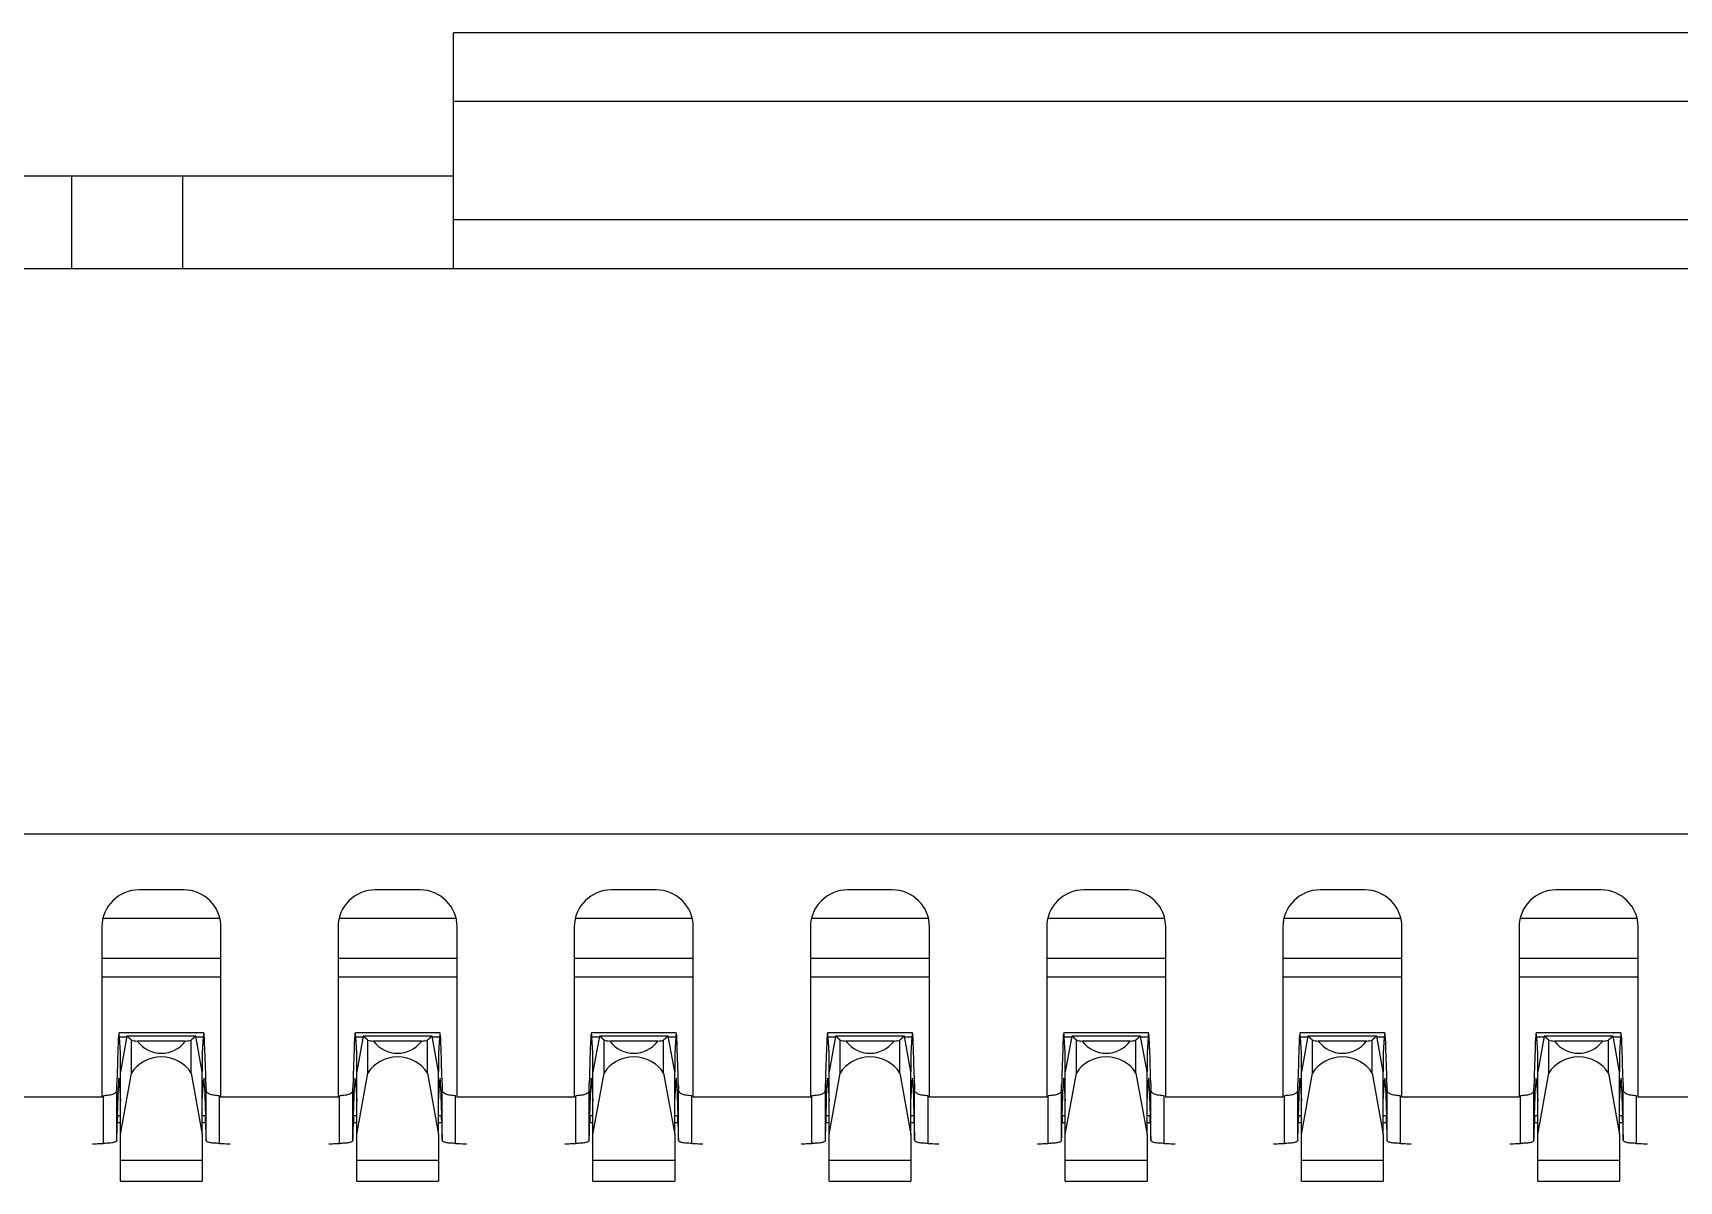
# Model space of a CAD drawing. Header units: millimetres. Extents: x 43 to 185, y 87 to 254.
# Drawn here: x 71.212 to 75.637, y 169.985 to 173.072 of the extents above; entities that cross this region are included whole.
import ezdxf

# ---------------------------------------------------------------- set-up
doc = ezdxf.new("R2010")
doc.units = ezdxf.units.MM

msp = doc.modelspace()

# ---------------------------------------------------------------- linework, layer by layer
at = {"color": 7, "linetype": 'Continuous', "lineweight": 25}
for p, q in [((78.5869, 173.072), (72.3419, 173.072)), ((72.3419, 172.8879), (72.3419, 173.072)), ((78.5869, 172.8879), (72.3419, 172.8879)), ((72.3419, 172.5696), (72.3419, 172.8879)), ((68.485, 172.6879), (71.3159, 172.6879)), ((71.3159, 172.4379), (71.3159, 172.6879)), ((71.3159, 172.6879), (71.6148, 172.6879)), ((71.6148, 172.4379), (71.6148, 172.6879)), ((71.6148, 172.6879), (72.3419, 172.6879)), ((78.5869, 172.5696), (72.3419, 172.5696)), ((72.3419, 172.4379), (72.3419, 172.5696)), ((71.3159, 172.4379), (68.485, 172.4379)), ((71.6148, 172.4379), (71.3159, 172.4379)), ((72.3419, 172.4379), (71.6148, 172.4379)), ((78.5869, 172.4379), (72.3419, 172.4379)), ((76.5503, 170.9179), (67.0474, 170.9179)), ((71.6169, 170.7679), (71.4969, 170.7679)), ((72.2519, 170.7679), (72.1319, 170.7679)), ((72.8869, 170.7679), (72.7669, 170.7679)), ((73.5219, 170.7679), (73.4019, 170.7679)), ((74.1569, 170.7679), (74.0369, 170.7679)), ((74.7919, 170.7679), (74.6719, 170.7679)), ((75.4269, 170.7679), (75.3069, 170.7679)), ((71.3998, 170.6916), (71.7141, 170.6916)), ((72.0348, 170.6916), (72.3491, 170.6916)), ((72.6698, 170.6916), (72.9841, 170.6916)), ((73.3048, 170.6916), (73.6191, 170.6916)), ((73.9398, 170.6916), (74.2541, 170.6916)), ((74.5748, 170.6916), (74.8891, 170.6916)), ((75.2098, 170.6916), (75.5241, 170.6916)), ((71.3969, 170.6679), (71.3969, 170.2109)), ((71.7169, 170.2109), (71.7169, 170.6679)), ((72.0319, 170.6679), (72.0319, 170.2109)), ((72.3519, 170.2109), (72.3519, 170.6679)), ((72.6669, 170.6679), (72.6669, 170.2109)), ((72.9869, 170.2109), (72.9869, 170.6679)), ((73.3019, 170.6679), (73.3019, 170.2109)), ((73.6219, 170.2109), (73.6219, 170.6679)), ((73.9369, 170.6679), (73.9369, 170.2109)), ((74.2569, 170.2109), (74.2569, 170.6679)), ((74.5719, 170.6679), (74.5719, 170.2109)), ((74.8919, 170.2109), (74.8919, 170.6679)), ((75.2069, 170.6679), (75.2069, 170.2109)), ((75.5269, 170.2109), (75.5269, 170.6679)), ((71.3969, 170.5841), (71.7169, 170.5841)), ((72.0319, 170.5841), (72.3519, 170.5841)), ((72.6669, 170.5841), (72.9869, 170.5841)), ((73.3019, 170.5841), (73.6219, 170.5841)), ((73.9369, 170.5841), (74.2569, 170.5841)), ((74.5719, 170.5841), (74.8919, 170.5841)), ((75.2069, 170.5841), (75.5269, 170.5841)), ((71.7169, 170.5335), (71.3969, 170.5335)), ((72.3519, 170.5335), (72.0319, 170.5335)), ((72.9869, 170.5335), (72.6669, 170.5335)), ((73.6219, 170.5335), (73.3019, 170.5335)), ((74.2569, 170.5335), (73.9369, 170.5335)), ((74.8919, 170.5335), (74.5719, 170.5335)), ((75.5269, 170.5335), (75.2069, 170.5335)), ((71.671, 170.3831), (71.4428, 170.3831)), ((72.306, 170.3831), (72.0778, 170.3831)), ((72.941, 170.3831), (72.7128, 170.3831)), ((73.576, 170.3831), (73.3478, 170.3831)), ((74.211, 170.3831), (73.9828, 170.3831)), ((74.846, 170.3831), (74.6178, 170.3831)), ((75.481, 170.3831), (75.2528, 170.3831)), ((71.44, 170.3415), (71.4377, 170.27)), ((71.4469, 170.33), (71.4443, 170.3715)), ((71.4639, 170.3715), (71.4443, 170.3715)), ((71.4643, 170.3741), (71.4469, 170.2783)), ((71.4769, 170.3637), (71.4643, 170.3741)), ((71.6495, 170.3741), (71.4643, 170.3741)), ((71.4769, 170.2751), (71.4769, 170.3637)), ((71.6217, 170.3609), (71.4921, 170.3609)), ((71.6495, 170.3741), (71.6369, 170.3637)), ((71.6369, 170.2751), (71.6369, 170.3637)), ((71.6669, 170.2783), (71.6495, 170.3741)), ((71.6695, 170.3715), (71.65, 170.3715)), ((71.6695, 170.3715), (71.6669, 170.33)), ((71.6761, 170.27), (71.6738, 170.3415)), ((72.075, 170.3415), (72.0727, 170.27)), ((72.0819, 170.33), (72.0793, 170.3715)), ((72.0989, 170.3715), (72.0793, 170.3715)), ((72.0993, 170.3741), (72.0819, 170.2783)), ((72.1119, 170.3637), (72.0993, 170.3741)), ((72.2845, 170.3741), (72.0993, 170.3741)), ((72.1119, 170.2751), (72.1119, 170.3637)), ((72.2567, 170.3609), (72.1271, 170.3609)), ((72.2845, 170.3741), (72.2719, 170.3637)), ((72.2719, 170.2751), (72.2719, 170.3637)), ((72.3019, 170.2783), (72.2845, 170.3741)), ((72.3045, 170.3715), (72.285, 170.3715)), ((72.3045, 170.3715), (72.3019, 170.33)), ((72.3111, 170.27), (72.3088, 170.3415)), ((72.71, 170.3415), (72.7077, 170.27)), ((72.7169, 170.33), (72.7143, 170.3715)), ((72.7339, 170.3715), (72.7143, 170.3715)), ((72.7343, 170.3741), (72.7169, 170.2783)), ((72.7469, 170.3637), (72.7343, 170.3741)), ((72.9195, 170.3741), (72.7343, 170.3741)), ((72.7469, 170.2751), (72.7469, 170.3637)), ((72.8917, 170.3609), (72.7621, 170.3609)), ((72.9195, 170.3741), (72.9069, 170.3637)), ((72.9069, 170.2751), (72.9069, 170.3637)), ((72.9369, 170.2783), (72.9195, 170.3741)), ((72.9395, 170.3715), (72.92, 170.3715)), ((72.9395, 170.3715), (72.9369, 170.33)), ((72.9461, 170.27), (72.9438, 170.3415)), ((73.345, 170.3415), (73.3427, 170.27)), ((73.3519, 170.33), (73.3493, 170.3715)), ((73.3689, 170.3715), (73.3493, 170.3715)), ((73.3693, 170.3741), (73.3519, 170.2783)), ((73.3819, 170.3637), (73.3693, 170.3741)), ((73.5545, 170.3741), (73.3693, 170.3741)), ((73.3819, 170.2751), (73.3819, 170.3637)), ((73.5267, 170.3609), (73.3971, 170.3609)), ((73.5545, 170.3741), (73.5419, 170.3637)), ((73.5419, 170.2751), (73.5419, 170.3637)), ((73.5719, 170.2783), (73.5545, 170.3741)), ((73.5745, 170.3715), (73.555, 170.3715)), ((73.5745, 170.3715), (73.5719, 170.33)), ((73.5811, 170.27), (73.5788, 170.3415)), ((73.98, 170.3415), (73.9777, 170.27)), ((73.9869, 170.33), (73.9843, 170.3715)), ((74.0039, 170.3715), (73.9843, 170.3715)), ((74.0043, 170.3741), (73.9869, 170.2783)), ((74.0169, 170.3637), (74.0043, 170.3741)), ((74.1895, 170.3741), (74.0043, 170.3741)), ((74.0169, 170.2751), (74.0169, 170.3637)), ((74.1617, 170.3609), (74.0321, 170.3609)), ((74.1895, 170.3741), (74.1769, 170.3637)), ((74.1769, 170.2751), (74.1769, 170.3637)), ((74.2069, 170.2783), (74.1895, 170.3741)), ((74.2095, 170.3715), (74.19, 170.3715)), ((74.2095, 170.3715), (74.2069, 170.33)), ((74.2161, 170.27), (74.2138, 170.3415)), ((74.615, 170.3415), (74.6127, 170.27)), ((74.6219, 170.33), (74.6193, 170.3715)), ((74.6389, 170.3715), (74.6193, 170.3715)), ((74.6393, 170.3741), (74.6219, 170.2783)), ((74.6519, 170.3637), (74.6393, 170.3741)), ((74.8245, 170.3741), (74.6393, 170.3741)), ((74.6519, 170.2751), (74.6519, 170.3637)), ((74.7967, 170.3609), (74.6671, 170.3609)), ((74.8245, 170.3741), (74.8119, 170.3637)), ((74.8119, 170.2751), (74.8119, 170.3637)), ((74.8419, 170.2783), (74.8245, 170.3741)), ((74.8445, 170.3715), (74.825, 170.3715)), ((74.8445, 170.3715), (74.8419, 170.33)), ((74.8511, 170.27), (74.8488, 170.3415)), ((75.25, 170.3415), (75.2477, 170.27)), ((75.2569, 170.33), (75.2543, 170.3715)), ((75.2739, 170.3715), (75.2543, 170.3715)), ((75.2743, 170.3741), (75.2569, 170.2783)), ((75.2869, 170.3637), (75.2743, 170.3741)), ((75.4595, 170.3741), (75.2743, 170.3741)), ((75.2869, 170.2751), (75.2869, 170.3637)), ((75.4317, 170.3609), (75.3021, 170.3609)), ((75.4595, 170.3741), (75.4469, 170.3637)), ((75.4469, 170.2751), (75.4469, 170.3637)), ((75.4769, 170.2783), (75.4595, 170.3741)), ((75.4795, 170.3715), (75.46, 170.3715)), ((75.4795, 170.3715), (75.4769, 170.33)), ((75.4861, 170.27), (75.4838, 170.3415)), ((71.4469, 170.2783), (71.4469, 170.33)), ((71.6669, 170.33), (71.6669, 170.2783)), ((72.0819, 170.2783), (72.0819, 170.33)), ((72.3019, 170.33), (72.3019, 170.2783)), ((72.7169, 170.2783), (72.7169, 170.33)), ((72.9369, 170.33), (72.9369, 170.2783)), ((73.3519, 170.2783), (73.3519, 170.33)), ((73.5719, 170.33), (73.5719, 170.2783)), ((73.9869, 170.2783), (73.9869, 170.33)), ((74.2069, 170.33), (74.2069, 170.2783)), ((74.6219, 170.2783), (74.6219, 170.33)), ((74.8419, 170.33), (74.8419, 170.2783)), ((75.2569, 170.2783), (75.2569, 170.33)), ((75.4769, 170.33), (75.4769, 170.2783)), ((71.4434, 170.256), (71.4469, 170.2)), ((71.4469, 170.1101), (71.4469, 170.2783)), ((71.4469, 170.1101), (71.4769, 170.2751)), ((71.6369, 170.2751), (71.6669, 170.1101)), ((71.6669, 170.1101), (71.6669, 170.2783)), ((71.6669, 170.2), (71.6705, 170.256)), ((72.0784, 170.256), (72.0819, 170.2)), ((72.0819, 170.1101), (72.0819, 170.2783)), ((72.0819, 170.1101), (72.1119, 170.2751)), ((72.2719, 170.2751), (72.3019, 170.1101)), ((72.3019, 170.1101), (72.3019, 170.2783)), ((72.3019, 170.2), (72.3055, 170.256)), ((72.7134, 170.256), (72.7169, 170.2)), ((72.7169, 170.1101), (72.7169, 170.2783)), ((72.7169, 170.1101), (72.7469, 170.2751)), ((72.9069, 170.2751), (72.9369, 170.1101)), ((72.9369, 170.1101), (72.9369, 170.2783)), ((72.9369, 170.2), (72.9405, 170.256)), ((73.3484, 170.256), (73.3519, 170.2)), ((73.3519, 170.1101), (73.3519, 170.2783)), ((73.3519, 170.1101), (73.3819, 170.2751)), ((73.5419, 170.2751), (73.5719, 170.1101)), ((73.5719, 170.1101), (73.5719, 170.2783)), ((73.5719, 170.2), (73.5755, 170.256)), ((73.9834, 170.256), (73.9869, 170.2)), ((73.9869, 170.1101), (73.9869, 170.2783)), ((73.9869, 170.1101), (74.0169, 170.2751)), ((74.1769, 170.2751), (74.2069, 170.1101)), ((74.2069, 170.1101), (74.2069, 170.2783)), ((74.2069, 170.2), (74.2105, 170.256)), ((74.6184, 170.256), (74.6219, 170.2)), ((74.6219, 170.1101), (74.6219, 170.2783)), ((74.6219, 170.1101), (74.6519, 170.2751)), ((74.8119, 170.2751), (74.8419, 170.1101)), ((74.8419, 170.1101), (74.8419, 170.2783)), ((74.8419, 170.2), (74.8455, 170.256)), ((75.2534, 170.256), (75.2569, 170.2)), ((75.2569, 170.1101), (75.2569, 170.2783)), ((75.2569, 170.1101), (75.2869, 170.2751)), ((75.4469, 170.2751), (75.4769, 170.1101)), ((75.4769, 170.1101), (75.4769, 170.2783)), ((75.4769, 170.2), (75.4805, 170.256)), ((71.3969, 170.2109), (71.0819, 170.2109)), ((71.4009, 170.0861), (71.4009, 170.2142)), ((71.4369, 170.0948), (71.4369, 170.231)), ((71.4387, 170.1603), (71.4412, 170.241)), ((71.4443, 170.241), (71.4412, 170.241)), ((71.6726, 170.241), (71.6695, 170.241)), ((71.6726, 170.241), (71.6752, 170.1603)), ((71.6769, 170.0948), (71.6769, 170.231)), ((71.7129, 170.0861), (71.7129, 170.2142)), ((72.0319, 170.2109), (71.7169, 170.2109)), ((72.0359, 170.0861), (72.0359, 170.2142)), ((72.0719, 170.0948), (72.0719, 170.231)), ((72.0737, 170.1603), (72.0762, 170.241)), ((72.0793, 170.241), (72.0762, 170.241)), ((72.3076, 170.241), (72.3045, 170.241)), ((72.3076, 170.241), (72.3102, 170.1603)), ((72.3119, 170.0948), (72.3119, 170.231)), ((72.3479, 170.0861), (72.3479, 170.2142)), ((72.6669, 170.2109), (72.3519, 170.2109)), ((72.6709, 170.0861), (72.6709, 170.2142)), ((72.7069, 170.0948), (72.7069, 170.231)), ((72.7087, 170.1603), (72.7112, 170.241)), ((72.7143, 170.241), (72.7112, 170.241)), ((72.9426, 170.241), (72.9395, 170.241)), ((72.9426, 170.241), (72.9452, 170.1603)), ((72.9469, 170.0948), (72.9469, 170.231)), ((72.9829, 170.0861), (72.9829, 170.2142)), ((73.3019, 170.2109), (72.9869, 170.2109)), ((73.3059, 170.0861), (73.3059, 170.2142)), ((73.3419, 170.0948), (73.3419, 170.231)), ((73.3437, 170.1603), (73.3462, 170.241)), ((73.3493, 170.241), (73.3462, 170.241)), ((73.5776, 170.241), (73.5745, 170.241)), ((73.5776, 170.241), (73.5802, 170.1603)), ((73.5819, 170.0948), (73.5819, 170.231)), ((73.6179, 170.0861), (73.6179, 170.2142)), ((73.9369, 170.2109), (73.6219, 170.2109)), ((73.9409, 170.0861), (73.9409, 170.2142)), ((73.9769, 170.0948), (73.9769, 170.231)), ((73.9787, 170.1603), (73.9812, 170.241)), ((73.9843, 170.241), (73.9812, 170.241)), ((74.2126, 170.241), (74.2095, 170.241)), ((74.2126, 170.241), (74.2152, 170.1603)), ((74.2169, 170.0948), (74.2169, 170.231)), ((74.2529, 170.0861), (74.2529, 170.2142)), ((74.5719, 170.2109), (74.2569, 170.2109)), ((74.5759, 170.0861), (74.5759, 170.2142)), ((74.6119, 170.0948), (74.6119, 170.231)), ((74.6137, 170.1603), (74.6162, 170.241)), ((74.6193, 170.241), (74.6162, 170.241)), ((74.8476, 170.241), (74.8445, 170.241)), ((74.8476, 170.241), (74.8502, 170.1603)), ((74.8519, 170.0948), (74.8519, 170.231)), ((74.8879, 170.0861), (74.8879, 170.2142)), ((75.2069, 170.2109), (74.8919, 170.2109)), ((75.2109, 170.0861), (75.2109, 170.2142)), ((75.2469, 170.0948), (75.2469, 170.231)), ((75.2487, 170.1603), (75.2512, 170.241)), ((75.2543, 170.241), (75.2512, 170.241)), ((75.4826, 170.241), (75.4795, 170.241)), ((75.4826, 170.241), (75.4852, 170.1603)), ((75.4869, 170.0948), (75.4869, 170.231)), ((75.5229, 170.0861), (75.5229, 170.2142)), ((75.8419, 170.2109), (75.5269, 170.2109)), ((71.4469, 170.1603), (71.4387, 170.1603)), ((71.6752, 170.1603), (71.6669, 170.1603)), ((72.0819, 170.1603), (72.0737, 170.1603)), ((72.3102, 170.1603), (72.3019, 170.1603)), ((72.7169, 170.1603), (72.7087, 170.1603)), ((72.9452, 170.1603), (72.9369, 170.1603)), ((73.3519, 170.1603), (73.3437, 170.1603)), ((73.5802, 170.1603), (73.5719, 170.1603)), ((73.9869, 170.1603), (73.9787, 170.1603)), ((74.2152, 170.1603), (74.2069, 170.1603)), ((74.6219, 170.1603), (74.6137, 170.1603)), ((74.8502, 170.1603), (74.8419, 170.1603)), ((75.2569, 170.1603), (75.2487, 170.1603)), ((75.4852, 170.1603), (75.4769, 170.1603)), ((71.4469, 170.1419), (71.4382, 170.1419)), ((71.6756, 170.1419), (71.6669, 170.1419)), ((72.0819, 170.1419), (72.0732, 170.1419)), ((72.3106, 170.1419), (72.3019, 170.1419)), ((72.7169, 170.1419), (72.7082, 170.1419)), ((72.9456, 170.1419), (72.9369, 170.1419)), ((73.3519, 170.1419), (73.3432, 170.1419)), ((73.5806, 170.1419), (73.5719, 170.1419)), ((73.9869, 170.1419), (73.9782, 170.1419)), ((74.2156, 170.1419), (74.2069, 170.1419)), ((74.6219, 170.1419), (74.6132, 170.1419)), ((74.8506, 170.1419), (74.8419, 170.1419)), ((75.2569, 170.1419), (75.2482, 170.1419)), ((75.4856, 170.1419), (75.4769, 170.1419)), ((71.4469, 170.0398), (71.4469, 170.1101)), ((71.6669, 170.1101), (71.6669, 170.0398)), ((72.0819, 170.0398), (72.0819, 170.1101)), ((72.3019, 170.1101), (72.3019, 170.0398)), ((72.7169, 170.0398), (72.7169, 170.1101)), ((72.9369, 170.1101), (72.9369, 170.0398)), ((73.3519, 170.0398), (73.3519, 170.1101)), ((73.5719, 170.1101), (73.5719, 170.0398)), ((73.9869, 170.0398), (73.9869, 170.1101)), ((74.2069, 170.1101), (74.2069, 170.0398)), ((74.6219, 170.0398), (74.6219, 170.1101)), ((74.8419, 170.1101), (74.8419, 170.0398)), ((75.2569, 170.0398), (75.2569, 170.1101)), ((75.4769, 170.1101), (75.4769, 170.0398)), ((71.6669, 170.0398), (71.4469, 170.0398)), ((71.4469, 169.9849), (71.4469, 170.0398)), ((71.6669, 170.0398), (71.6669, 169.9849)), ((72.3019, 170.0398), (72.0819, 170.0398)), ((72.0819, 169.9849), (72.0819, 170.0398)), ((72.3019, 170.0398), (72.3019, 169.9849)), ((72.9369, 170.0398), (72.7169, 170.0398)), ((72.7169, 169.9849), (72.7169, 170.0398)), ((72.9369, 170.0398), (72.9369, 169.9849)), ((73.5719, 170.0398), (73.3519, 170.0398)), ((73.3519, 169.9849), (73.3519, 170.0398)), ((73.5719, 170.0398), (73.5719, 169.9849)), ((74.2069, 170.0398), (73.9869, 170.0398)), ((73.9869, 169.9849), (73.9869, 170.0398)), ((74.2069, 170.0398), (74.2069, 169.9849)), ((74.8419, 170.0398), (74.6219, 170.0398)), ((74.6219, 169.9849), (74.6219, 170.0398)), ((74.8419, 170.0398), (74.8419, 169.9849)), ((75.4769, 170.0398), (75.2569, 170.0398)), ((75.2569, 169.9849), (75.2569, 170.0398)), ((75.4769, 170.0398), (75.4769, 169.9849)), ((71.4469, 169.9849), (71.6669, 169.9849)), ((72.0819, 169.9849), (72.3019, 169.9849)), ((72.7169, 169.9849), (72.9369, 169.9849)), ((73.3519, 169.9849), (73.5719, 169.9849)), ((73.9869, 169.9849), (74.2069, 169.9849)), ((74.6219, 169.9849), (74.8419, 169.9849)), ((75.2569, 169.9849), (75.4769, 169.9849))]:
    msp.add_line(p, q, dxfattribs=at)
for centre, start, end in [((71.4969, 170.6679), 90, 180), ((71.6169, 170.6679), 0, 90), ((72.1319, 170.6679), 90, 180), ((72.2519, 170.6679), 0, 90), ((72.7669, 170.6679), 90, 180), ((72.8869, 170.6679), 0, 90), ((73.4019, 170.6679), 90, 180), ((73.5219, 170.6679), 0, 90), ((74.0369, 170.6679), 90, 180), ((74.1569, 170.6679), 0, 90), ((74.6719, 170.6679), 90, 180), ((74.7919, 170.6679), 0, 90), ((75.3069, 170.6679), 90, 180), ((75.4269, 170.6679), 0, 90)]:
    msp.add_arc(centre, 0.1, start, end, dxfattribs=at)
for centre, major_axis, ratio, start_param, end_param in [((71.4428, 169.8831), (0, 0.5), 0.013889, 6.067499, 6.694109), ((71.671, 169.8831), (0, 0.5), 0.013889, 5.872262, 6.498872), ((72.0778, 169.8831), (0, 0.5), 0.013889, 6.067499, 6.694109), ((72.306, 169.8831), (0, 0.5), 0.013889, 5.872262, 6.498872), ((72.7128, 169.8831), (0, 0.5), 0.013889, 6.067499, 6.694109), ((72.941, 169.8831), (0, 0.5), 0.013889, 5.872262, 6.498872), ((73.3478, 169.8831), (0, 0.5), 0.013889, 6.067499, 6.694109), ((73.576, 169.8831), (0, 0.5), 0.013889, 5.872262, 6.498872), ((73.9828, 169.8831), (0, 0.5), 0.013889, 6.067499, 6.694109), ((74.211, 169.8831), (0, 0.5), 0.013889, 5.872262, 6.498872), ((74.6178, 169.8831), (0, 0.5), 0.013889, 6.067499, 6.694109), ((74.846, 169.8831), (0, 0.5), 0.013889, 5.872262, 6.498872), ((75.2528, 169.8831), (0, 0.5), 0.013889, 6.067499, 6.694109), ((75.481, 169.8831), (0, 0.5), 0.013889, 5.872262, 6.498872), ((71.5569, 170.3688), (0.089, 0), 0.12963, 3.59519, 3.896736), ((71.5569, 170.4311), (0, 0.1025), 0.868421, 2.32594, 3.957245), ((71.5569, 170.3688), (0.089, 0), 0.12963, 5.528042, 5.829588), ((72.1919, 170.3688), (0.089, 0), 0.12963, 3.59519, 3.896736), ((72.1919, 170.4311), (0, 0.1025), 0.868421, 2.32594, 3.957245), ((72.1919, 170.3688), (0.089, 0), 0.12963, 5.528042, 5.829588), ((72.8269, 170.3688), (0.089, 0), 0.12963, 3.59519, 3.896736), ((72.8269, 170.4311), (0, 0.1025), 0.868421, 2.32594, 3.957245), ((72.8269, 170.3688), (0.089, 0), 0.12963, 5.528042, 5.829588), ((73.4619, 170.3688), (0.089, 0), 0.12963, 3.59519, 3.896736), ((73.4619, 170.4311), (0, 0.1025), 0.868421, 2.32594, 3.957245), ((73.4619, 170.3688), (0.089, 0), 0.12963, 5.528042, 5.829588), ((74.0969, 170.3688), (0.089, 0), 0.12963, 3.59519, 3.896736), ((74.0969, 170.4311), (0, 0.1025), 0.868421, 2.32594, 3.957245), ((74.0969, 170.3688), (0.089, 0), 0.12963, 5.528042, 5.829588), ((74.7319, 170.3688), (0.089, 0), 0.12963, 3.59519, 3.896736), ((74.7319, 170.4311), (0, 0.1025), 0.868421, 2.32594, 3.957245), ((74.7319, 170.3688), (0.089, 0), 0.12963, 5.528042, 5.829588), ((75.3669, 170.3688), (0.089, 0), 0.12963, 3.59519, 3.896736), ((75.3669, 170.4311), (0, 0.1025), 0.868421, 2.32594, 3.957245), ((75.3669, 170.3688), (0.089, 0), 0.12963, 5.528042, 5.829588), ((71.5569, 170.2413), (0.089, 0), 0.868421, 0.453598, 2.687995), ((72.1919, 170.2413), (0.089, 0), 0.868421, 0.453598, 2.687995), ((72.8269, 170.2413), (0.089, 0), 0.868421, 0.453598, 2.687995), ((73.4619, 170.2413), (0.089, 0), 0.868421, 0.453598, 2.687995), ((74.0969, 170.2413), (0.089, 0), 0.868421, 0.453598, 2.687995), ((74.7319, 170.2413), (0.089, 0), 0.868421, 0.453598, 2.687995), ((75.3669, 170.2413), (0.089, 0), 0.868421, 0.453598, 2.687995), ((71.4386, 170.1325), (0, 0.15), 0.013889, 0.410924, 0.700461), ((71.4426, 170.0118), (0, 0.25), 0.013889, 6.067499, 6.694109), ((71.6712, 170.0118), (0, 0.25), 0.013889, 5.872262, 6.498872), ((71.6753, 170.1325), (0, 0.15), 0.013889, 5.582724, 5.872262), ((72.0736, 170.1325), (0, 0.15), 0.013889, 0.410924, 0.700461), ((72.0776, 170.0118), (0, 0.25), 0.013889, 6.067499, 6.694109), ((72.3062, 170.0118), (0, 0.25), 0.013889, 5.872262, 6.498872), ((72.3103, 170.1325), (0, 0.15), 0.013889, 5.582724, 5.872262), ((72.7086, 170.1325), (0, 0.15), 0.013889, 0.410924, 0.700461), ((72.7126, 170.0118), (0, 0.25), 0.013889, 6.067499, 6.694109), ((72.9412, 170.0118), (0, 0.25), 0.013889, 5.872262, 6.498872), ((72.9453, 170.1325), (0, 0.15), 0.013889, 5.582724, 5.872262), ((73.3436, 170.1325), (0, 0.15), 0.013889, 0.410924, 0.700461), ((73.3476, 170.0118), (0, 0.25), 0.013889, 6.067499, 6.694109), ((73.5762, 170.0118), (0, 0.25), 0.013889, 5.872262, 6.498872), ((73.5803, 170.1325), (0, 0.15), 0.013889, 5.582724, 5.872262), ((73.9786, 170.1325), (0, 0.15), 0.013889, 0.410924, 0.700461), ((73.9826, 170.0118), (0, 0.25), 0.013889, 6.067499, 6.694109), ((74.2112, 170.0118), (0, 0.25), 0.013889, 5.872262, 6.498872), ((74.2153, 170.1325), (0, 0.15), 0.013889, 5.582724, 5.872262), ((74.6136, 170.1325), (0, 0.15), 0.013889, 0.410924, 0.700461), ((74.6176, 170.0118), (0, 0.25), 0.013889, 6.067499, 6.694109), ((74.8462, 170.0118), (0, 0.25), 0.013889, 5.872262, 6.498872), ((74.8503, 170.1325), (0, 0.15), 0.013889, 5.582724, 5.872262), ((75.2486, 170.1325), (0, 0.15), 0.013889, 0.410924, 0.700461), ((75.2526, 170.0118), (0, 0.25), 0.013889, 6.067499, 6.694109), ((75.4812, 170.0118), (0, 0.25), 0.013889, 5.872262, 6.498872), ((75.4853, 170.1325), (0, 0.15), 0.013889, 5.582724, 5.872262), ((71.4359, 170.3619), (0, 0.15), 0.013889, 3.652197, 3.842054), ((71.6779, 170.3619), (0, 0.15), 0.013889, 2.441132, 2.630988), ((72.0709, 170.3619), (0, 0.15), 0.013889, 3.652197, 3.842054), ((72.3129, 170.3619), (0, 0.15), 0.013889, 2.441132, 2.630988), ((72.7059, 170.3619), (0, 0.15), 0.013889, 3.652197, 3.842054), ((72.9479, 170.3619), (0, 0.15), 0.013889, 2.441132, 2.630988), ((73.3409, 170.3619), (0, 0.15), 0.013889, 3.652197, 3.842054), ((73.5829, 170.3619), (0, 0.15), 0.013889, 2.441132, 2.630988), ((73.9759, 170.3619), (0, 0.15), 0.013889, 3.652197, 3.842054), ((74.2179, 170.3619), (0, 0.15), 0.013889, 2.441132, 2.630988), ((74.6109, 170.3619), (0, 0.15), 0.013889, 3.652197, 3.842054), ((74.8529, 170.3619), (0, 0.15), 0.013889, 2.441132, 2.630988), ((75.2459, 170.3619), (0, 0.15), 0.013889, 3.652197, 3.842054), ((75.4879, 170.3619), (0, 0.15), 0.013889, 2.441132, 2.630988), ((71.4395, 170.0228), (0, 0.15), 0.013889, 0.410924, 0.65336), ((71.6743, 170.0228), (0, 0.15), 0.013889, 5.629826, 5.872262), ((72.0745, 170.0228), (0, 0.15), 0.013889, 0.410924, 0.65336), ((72.3093, 170.0228), (0, 0.15), 0.013889, 5.629826, 5.872262), ((72.7095, 170.0228), (0, 0.15), 0.013889, 0.410924, 0.65336), ((72.9443, 170.0228), (0, 0.15), 0.013889, 5.629826, 5.872262), ((73.3445, 170.0228), (0, 0.15), 0.013889, 0.410924, 0.65336), ((73.5793, 170.0228), (0, 0.15), 0.013889, 5.629826, 5.872262), ((73.9795, 170.0228), (0, 0.15), 0.013889, 0.410924, 0.65336), ((74.2143, 170.0228), (0, 0.15), 0.013889, 5.629826, 5.872262), ((74.6145, 170.0228), (0, 0.15), 0.013889, 0.410924, 0.65336), ((74.8493, 170.0228), (0, 0.15), 0.013889, 5.629826, 5.872262), ((75.2495, 170.0228), (0, 0.15), 0.013889, 0.410924, 0.65336), ((75.4843, 170.0228), (0, 0.15), 0.013889, 5.629826, 5.872262), ((71.4359, 170.3619), (0, 0.277), 0.013889, 3.409425, 3.794952), ((71.6779, 170.3619), (0, 0.277), 0.013889, 2.488233, 2.873761), ((72.0709, 170.3619), (0, 0.277), 0.013889, 3.409425, 3.794952), ((72.3129, 170.3619), (0, 0.277), 0.013889, 2.488233, 2.873761), ((72.7059, 170.3619), (0, 0.277), 0.013889, 3.409425, 3.794952), ((72.9479, 170.3619), (0, 0.277), 0.013889, 2.488233, 2.873761), ((73.3409, 170.3619), (0, 0.277), 0.013889, 3.409425, 3.794952), ((73.5829, 170.3619), (0, 0.277), 0.013889, 2.488233, 2.873761), ((73.9759, 170.3619), (0, 0.277), 0.013889, 3.409425, 3.794952), ((74.2179, 170.3619), (0, 0.277), 0.013889, 2.488233, 2.873761), ((74.6109, 170.3619), (0, 0.277), 0.013889, 3.409425, 3.794952), ((74.8529, 170.3619), (0, 0.277), 0.013889, 2.488233, 2.873761), ((75.2459, 170.3619), (0, 0.277), 0.013889, 3.409425, 3.794952), ((75.4879, 170.3619), (0, 0.277), 0.013889, 2.488233, 2.873761)]:
    msp.add_ellipse(centre, major_axis=major_axis, ratio=ratio, start_param=start_param, end_param=end_param, dxfattribs=at)
for points, knots in [([(71.4369, 170.231), (71.4363, 170.2282), (71.4352, 170.2227), (71.4264, 170.2176), (71.4143, 170.2151), (71.405, 170.2144), (71.4009, 170.2142)], [0, 0, 0, 0, 0.274366, 0.549734, 0.803522, 1, 1, 1, 1]), ([(71.7129, 170.2142), (71.7078, 170.2145), (71.6975, 170.2153), (71.686, 170.2183), (71.6784, 170.2233), (71.6774, 170.2284), (71.6769, 170.231)], [0, 0, 0, 0, 0.247969, 0.495995, 0.742908, 1, 1, 1, 1]), ([(72.0719, 170.231), (72.0713, 170.2282), (72.0702, 170.2227), (72.0614, 170.2176), (72.0493, 170.2151), (72.04, 170.2144), (72.0359, 170.2142)], [0, 0, 0, 0, 0.274366, 0.549734, 0.803522, 1, 1, 1, 1]), ([(72.3479, 170.2142), (72.3428, 170.2145), (72.3325, 170.2153), (72.321, 170.2183), (72.3134, 170.2233), (72.3124, 170.2284), (72.3119, 170.231)], [0, 0, 0, 0, 0.247969, 0.495995, 0.742908, 1, 1, 1, 1]), ([(72.7069, 170.231), (72.7063, 170.2282), (72.7052, 170.2227), (72.6964, 170.2176), (72.6843, 170.2151), (72.675, 170.2144), (72.6709, 170.2142)], [0, 0, 0, 0, 0.274366, 0.549734, 0.803522, 1, 1, 1, 1]), ([(72.9829, 170.2142), (72.9778, 170.2145), (72.9675, 170.2153), (72.956, 170.2183), (72.9484, 170.2233), (72.9474, 170.2284), (72.9469, 170.231)], [0, 0, 0, 0, 0.247969, 0.495995, 0.742908, 1, 1, 1, 1]), ([(73.3419, 170.231), (73.3413, 170.2282), (73.3402, 170.2227), (73.3314, 170.2176), (73.3193, 170.2151), (73.31, 170.2144), (73.3059, 170.2142)], [0, 0, 0, 0, 0.2743659, 0.5497336, 0.8035224, 1, 1, 1, 1]), ([(73.6179, 170.2142), (73.6128, 170.2145), (73.6025, 170.2153), (73.591, 170.2183), (73.5834, 170.2233), (73.5824, 170.2284), (73.5819, 170.231)], [0, 0, 0, 0, 0.247969, 0.495995, 0.742908, 1, 1, 1, 1]), ([(73.9769, 170.231), (73.9763, 170.2282), (73.9752, 170.2227), (73.9664, 170.2176), (73.9543, 170.2151), (73.945, 170.2144), (73.9409, 170.2142)], [0, 0, 0, 0, 0.274366, 0.549734, 0.803522, 1, 1, 1, 1]), ([(74.2529, 170.2142), (74.2478, 170.2145), (74.2375, 170.2153), (74.226, 170.2183), (74.2184, 170.2233), (74.2174, 170.2284), (74.2169, 170.231)], [0, 0, 0, 0, 0.247969, 0.495995, 0.742908, 1, 1, 1, 1]), ([(74.6119, 170.231), (74.6113, 170.2282), (74.6102, 170.2227), (74.6014, 170.2176), (74.5893, 170.2151), (74.58, 170.2144), (74.5759, 170.2142)], [0, 0, 0, 0, 0.274366, 0.549734, 0.803522, 1, 1, 1, 1]), ([(74.8879, 170.2142), (74.8828, 170.2145), (74.8725, 170.2153), (74.861, 170.2183), (74.8534, 170.2233), (74.8524, 170.2284), (74.8519, 170.231)], [0, 0, 0, 0, 0.2479694, 0.4959953, 0.7429082, 1, 1, 1, 1]), ([(75.2469, 170.231), (75.2463, 170.2282), (75.2452, 170.2227), (75.2364, 170.2176), (75.2243, 170.2151), (75.215, 170.2144), (75.2109, 170.2142)], [0, 0, 0, 0, 0.274366, 0.549734, 0.803522, 1, 1, 1, 1]), ([(75.5229, 170.2142), (75.5178, 170.2145), (75.5075, 170.2153), (75.496, 170.2183), (75.4884, 170.2233), (75.4874, 170.2284), (75.4869, 170.231)], [0, 0, 0, 0, 0.247969, 0.495995, 0.742908, 1, 1, 1, 1]), ([(71.3719, 170.0851), (71.3751, 170.0852), (71.3832, 170.0854), (71.3943, 170.0859), (71.4009, 170.0861)], [0, 0, 0, 0, 0.400295, 1, 1, 1, 1]), ([(71.4369, 170.0948), (71.4363, 170.0933), (71.4351, 170.0905), (71.4262, 170.0879), (71.4143, 170.0866), (71.405, 170.0863), (71.4009, 170.0861)], [0, 0, 0, 0, 0.26754, 0.535361, 0.797206, 1, 1, 1, 1]), ([(71.7129, 170.0861), (71.7077, 170.0863), (71.6973, 170.0867), (71.6855, 170.0884), (71.6783, 170.091), (71.6773, 170.0936), (71.6769, 170.0948)], [0, 0, 0, 0, 0.260098, 0.520214, 0.780009, 1, 1, 1, 1]), ([(71.7129, 170.0861), (71.7213, 170.0858), (71.7324, 170.0853), (71.7403, 170.0851), (71.7422, 170.0851)], [0, 0, 0, 0, 0.761822, 1, 1, 1, 1]), ([(72.0069, 170.0851), (72.0101, 170.0852), (72.0182, 170.0854), (72.0293, 170.0859), (72.0359, 170.0861)], [0, 0, 0, 0, 0.400295, 1, 1, 1, 1]), ([(72.0719, 170.0948), (72.0713, 170.0933), (72.0701, 170.0905), (72.0612, 170.0879), (72.0493, 170.0866), (72.04, 170.0863), (72.0359, 170.0861)], [0, 0, 0, 0, 0.26754, 0.535361, 0.797206, 1, 1, 1, 1]), ([(72.3479, 170.0861), (72.3427, 170.0863), (72.3323, 170.0867), (72.3205, 170.0884), (72.3133, 170.091), (72.3123, 170.0936), (72.3119, 170.0948)], [0, 0, 0, 0, 0.260098, 0.520214, 0.780009, 1, 1, 1, 1]), ([(72.3479, 170.0861), (72.3563, 170.0858), (72.3674, 170.0853), (72.3753, 170.0851), (72.3772, 170.0851)], [0, 0, 0, 0, 0.761822, 1, 1, 1, 1]), ([(72.6419, 170.0851), (72.6451, 170.0852), (72.6532, 170.0854), (72.6643, 170.0859), (72.6709, 170.0861)], [0, 0, 0, 0, 0.400295, 1, 1, 1, 1]), ([(72.7069, 170.0948), (72.7063, 170.0933), (72.7051, 170.0905), (72.6962, 170.0879), (72.6843, 170.0866), (72.675, 170.0863), (72.6709, 170.0861)], [0, 0, 0, 0, 0.26754, 0.535361, 0.797206, 1, 1, 1, 1]), ([(72.9829, 170.0861), (72.9777, 170.0863), (72.9673, 170.0867), (72.9555, 170.0884), (72.9483, 170.091), (72.9473, 170.0936), (72.9469, 170.0948)], [0, 0, 0, 0, 0.260098, 0.520214, 0.780009, 1, 1, 1, 1]), ([(72.9829, 170.0861), (72.9913, 170.0858), (73.0024, 170.0853), (73.0103, 170.0851), (73.0122, 170.0851)], [0, 0, 0, 0, 0.761822, 1, 1, 1, 1]), ([(73.2769, 170.0851), (73.2801, 170.0852), (73.2882, 170.0854), (73.2993, 170.0859), (73.3059, 170.0861)], [0, 0, 0, 0, 0.400295, 1, 1, 1, 1]), ([(73.3419, 170.0948), (73.3413, 170.0933), (73.3401, 170.0905), (73.3312, 170.0879), (73.3193, 170.0866), (73.31, 170.0863), (73.3059, 170.0861)], [0, 0, 0, 0, 0.26754, 0.535361, 0.797206, 1, 1, 1, 1]), ([(73.6179, 170.0861), (73.6127, 170.0863), (73.6023, 170.0867), (73.5905, 170.0884), (73.5833, 170.091), (73.5823, 170.0936), (73.5819, 170.0948)], [0, 0, 0, 0, 0.260098, 0.520214, 0.780009, 1, 1, 1, 1]), ([(73.6179, 170.0861), (73.6263, 170.0858), (73.6374, 170.0853), (73.6453, 170.0851), (73.6472, 170.0851)], [0, 0, 0, 0, 0.761822, 1, 1, 1, 1]), ([(73.9119, 170.0851), (73.9151, 170.0852), (73.9232, 170.0854), (73.9343, 170.0859), (73.9409, 170.0861)], [0, 0, 0, 0, 0.400295, 1, 1, 1, 1]), ([(73.9769, 170.0948), (73.9763, 170.0933), (73.9751, 170.0905), (73.9662, 170.0879), (73.9543, 170.0866), (73.945, 170.0863), (73.9409, 170.0861)], [0, 0, 0, 0, 0.26754, 0.535361, 0.797206, 1, 1, 1, 1]), ([(74.2529, 170.0861), (74.2477, 170.0863), (74.2373, 170.0867), (74.2255, 170.0884), (74.2183, 170.091), (74.2173, 170.0936), (74.2169, 170.0948)], [0, 0, 0, 0, 0.260098, 0.520214, 0.780009, 1, 1, 1, 1]), ([(74.2529, 170.0861), (74.2613, 170.0858), (74.2724, 170.0853), (74.2803, 170.0851), (74.2822, 170.0851)], [0, 0, 0, 0, 0.761822, 1, 1, 1, 1]), ([(74.5469, 170.0851), (74.5501, 170.0852), (74.5582, 170.0854), (74.5693, 170.0859), (74.5759, 170.0861)], [0, 0, 0, 0, 0.400295, 1, 1, 1, 1]), ([(74.6119, 170.0948), (74.6113, 170.0933), (74.6101, 170.0905), (74.6012, 170.0879), (74.5893, 170.0866), (74.58, 170.0863), (74.5759, 170.0861)], [0, 0, 0, 0, 0.26754, 0.535361, 0.797206, 1, 1, 1, 1]), ([(74.8879, 170.0861), (74.8827, 170.0863), (74.8723, 170.0867), (74.8605, 170.0884), (74.8533, 170.091), (74.8523, 170.0936), (74.8519, 170.0948)], [0, 0, 0, 0, 0.260098, 0.520214, 0.780009, 1, 1, 1, 1]), ([(74.8879, 170.0861), (74.8963, 170.0858), (74.9074, 170.0853), (74.9153, 170.0851), (74.9172, 170.0851)], [0, 0, 0, 0, 0.761822, 1, 1, 1, 1]), ([(75.1819, 170.0851), (75.1851, 170.0852), (75.1932, 170.0854), (75.2043, 170.0859), (75.2109, 170.0861)], [0, 0, 0, 0, 0.400295, 1, 1, 1, 1]), ([(75.2469, 170.0948), (75.2463, 170.0933), (75.2451, 170.0905), (75.2362, 170.0879), (75.2243, 170.0866), (75.215, 170.0863), (75.2109, 170.0861)], [0, 0, 0, 0, 0.26754, 0.535361, 0.797206, 1, 1, 1, 1]), ([(75.5229, 170.0861), (75.5177, 170.0863), (75.5073, 170.0867), (75.4955, 170.0884), (75.4883, 170.091), (75.4873, 170.0936), (75.4869, 170.0948)], [0, 0, 0, 0, 0.260098, 0.520214, 0.780009, 1, 1, 1, 1]), ([(75.5229, 170.0861), (75.5313, 170.0858), (75.5424, 170.0853), (75.5503, 170.0851), (75.5522, 170.0851)], [0, 0, 0, 0, 0.761822, 1, 1, 1, 1])]:
    msp.add_open_spline(points, degree=3, knots=knots, dxfattribs=at)

doc.saveas('drawing.dxf')
